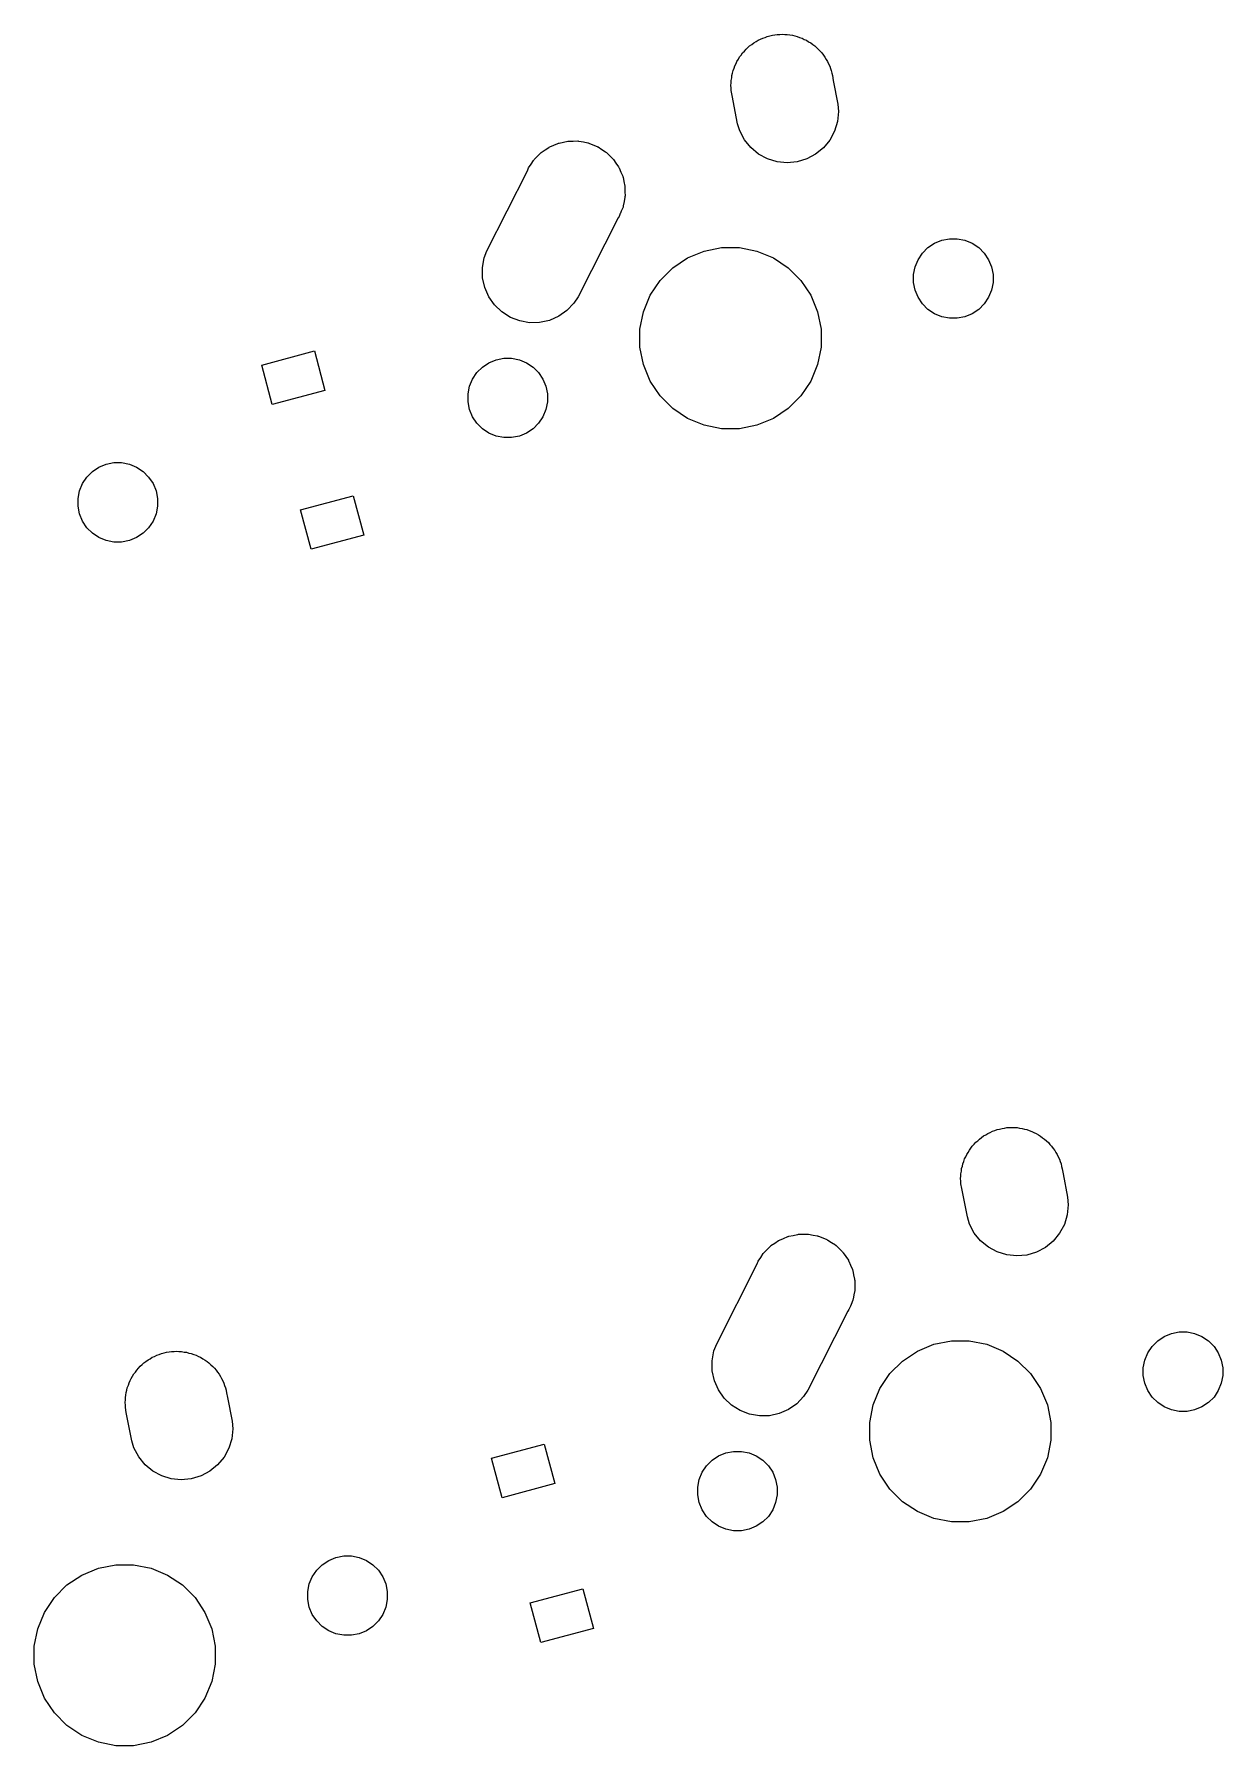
# Model space of a CAD drawing. Extents: x -26.1 to -7.5, y -7.6 to -2.3.
# Drawn here: x -12.464 to -11.433, y -3.845 to -2.361 of the extents above; entities that cross this region are included whole.
import ezdxf

# ---------------------------------------------------------------- set-up
doc = ezdxf.new("R2010")
doc.units = 0
doc.header["$MEASUREMENT"] = 0
doc.layers.add('BLACK', color=7, linetype='CONTINUOUS')

msp = doc.modelspace()

# ---------------------------------------------------------------- linework, layer by layer
at = {"layer": 'BLACK', "linetype": 'CONTINUOUS'}
for p, q in [((-11.848, -2.37571), (-11.8465, -2.37397)), ((-11.8465, -2.37397), (-11.8449, -2.37263)), ((-11.8449, -2.37263), (-11.8434, -2.37114)), ((-11.8434, -2.37114), (-11.8415, -2.36988)), ((-11.8415, -2.36988), (-11.8398, -2.36845)), ((-11.8398, -2.36845), (-11.8379, -2.36747)), ((-11.8379, -2.36747), (-11.8361, -2.36629)), ((-11.8361, -2.36629), (-11.8341, -2.36543)), ((-11.8341, -2.36543), (-11.8321, -2.36437)), ((-11.8321, -2.36437), (-11.83, -2.36376)), ((-11.83, -2.36376), (-11.8281, -2.36295)), ((-11.8281, -2.36295), (-11.8259, -2.36251)), ((-11.8259, -2.36251), (-11.8237, -2.36186)), ((-11.8237, -2.36186), (-11.8216, -2.36166)), ((-11.8216, -2.36166), (-11.8195, -2.36125)), ((-11.8195, -2.36125), (-11.8173, -2.36125)), ((-11.8173, -2.36125), (-11.815, -2.36104)), ((-11.815, -2.36104), (-11.8129, -2.36125)), ((-11.8129, -2.36125), (-11.8108, -2.36125)), ((-11.8108, -2.36125), (-11.8086, -2.36169)), ((-11.8086, -2.36169), (-11.8063, -2.36192)), ((-11.8063, -2.36192), (-11.8043, -2.36254)), ((-11.8043, -2.36254), (-11.8022, -2.36295)), ((-11.8022, -2.36295), (-11.8002, -2.36382)), ((-11.8002, -2.36382), (-11.798, -2.36448)), ((-11.798, -2.36448), (-11.7961, -2.36548)), ((-11.7961, -2.36548), (-11.7942, -2.36629)), ((-11.7942, -2.36629), (-11.7923, -2.36755)), ((-11.7923, -2.36755), (-11.7903, -2.36862)), ((-11.7903, -2.36862), (-11.7887, -2.36997)), ((-11.7887, -2.36997), (-11.7869, -2.37114)), ((-11.7869, -2.37114), (-11.7853, -2.37274)), ((-11.7853, -2.37274), (-11.7836, -2.37418)), ((-11.7836, -2.37418), (-11.7823, -2.37582)), ((-11.8569, -2.39053), (-11.8562, -2.38837)), ((-11.8562, -2.38837), (-11.8552, -2.38651)), ((-11.8552, -2.38651), (-11.8544, -2.38456)), ((-11.8544, -2.38456), (-11.8532, -2.38268)), ((-11.8532, -2.38268), (-11.8521, -2.38069)), ((-11.8521, -2.38069), (-11.8507, -2.37906)), ((-11.8507, -2.37906), (-11.8496, -2.37731)), ((-11.8496, -2.37731), (-11.848, -2.37571)), ((-11.7823, -2.37582), (-11.7808, -2.37731)), ((-11.7808, -2.37731), (-11.7795, -2.37919)), ((-11.7795, -2.37919), (-11.7781, -2.38094)), ((-11.7781, -2.38094), (-11.7771, -2.38281)), ((-11.7771, -2.38281), (-11.7759, -2.38456)), ((-11.7759, -2.38456), (-11.775, -2.38665)), ((-11.775, -2.38665), (-11.774, -2.38865)), ((-11.774, -2.38865), (-11.7734, -2.39067)), ((-11.8597, -2.40539), (-11.8595, -2.40329)), ((-11.8595, -2.40118), (-11.859, -2.39896)), ((-11.8595, -2.40329), (-11.8595, -2.40118)), ((-11.859, -2.39896), (-11.8588, -2.39671)), ((-11.8588, -2.39671), (-11.8582, -2.39469)), ((-11.8582, -2.39469), (-11.8578, -2.39262)), ((-11.8578, -2.39262), (-11.8569, -2.39053)), ((-11.7734, -2.39067), (-11.7726, -2.39262)), ((-11.7726, -2.39262), (-11.7721, -2.39484)), ((-11.7721, -2.39484), (-11.7721, -2.39491)), ((-11.7721, -2.39491), (-11.7717, -2.39696)), ((-11.7717, -2.39696), (-11.7709, -2.40118)), ((-11.7709, -2.40118), (-11.7709, -2.40126)), ((-11.7709, -2.40126), (-11.7669, -2.42165)), ((-11.8595, -2.40764), (-11.8597, -2.40539)), ((-11.8595, -2.40991), (-11.8595, -2.40764)), ((-11.8586, -2.41412), (-11.8595, -2.40991)), ((-11.8538, -2.43864), (-11.8586, -2.41412)), ((-11.7663, -2.42816), (-11.7672, -2.43684)), ((-11.7669, -2.42165), (-11.7663, -2.42816)), ((-11.8519, -2.4449), (-11.8538, -2.43864)), ((-11.8479, -2.45261), (-11.8519, -2.4449)), ((-11.7697, -2.44518), (-11.7739, -2.45286)), ((-11.7672, -2.43684), (-11.7697, -2.44518)), ((-12.0244, -2.4639), (-12.0241, -2.46357)), ((-12.0241, -2.46357), (-12.0208, -2.4614)), ((-12.0208, -2.4614), (-12.0176, -2.45918)), ((-12.0176, -2.45918), (-12.0172, -2.45899)), ((-12.0172, -2.45899), (-12.0168, -2.45872)), ((-12.0168, -2.45872), (-12.0132, -2.45723)), ((-12.0132, -2.45723), (-12.0096, -2.45567)), ((-12.0096, -2.45567), (-12.0092, -2.45556)), ((-12.0092, -2.45556), (-12.0087, -2.45538)), ((-12.0087, -2.45538), (-12.0049, -2.45462)), ((-12.0049, -2.45462), (-12.0011, -2.45378)), ((-12.0011, -2.45378), (-12.0007, -2.45377)), ((-12.0007, -2.45377), (-12.0002, -2.45368)), ((-12.0002, -2.45368), (-11.9963, -2.45368)), ((-11.9963, -2.45368), (-11.9924, -2.4536)), ((-11.9924, -2.4536), (-11.9919, -2.45368)), ((-11.9919, -2.45368), (-11.9915, -2.45368)), ((-11.9915, -2.45368), (-11.9876, -2.45444)), ((-11.9876, -2.45444), (-11.9838, -2.45511)), ((-11.9838, -2.45511), (-11.9834, -2.45529)), ((-11.9834, -2.45529), (-11.9829, -2.45538)), ((-11.9829, -2.45538), (-11.9793, -2.45687)), ((-11.9793, -2.45687), (-11.9757, -2.45828)), ((-11.9757, -2.45828), (-11.9753, -2.45854)), ((-11.9753, -2.45854), (-11.9748, -2.45872)), ((-11.9748, -2.45872), (-11.9716, -2.46088)), ((-11.9716, -2.46088), (-11.9683, -2.46297)), ((-11.9683, -2.46297), (-11.968, -2.4633)), ((-11.968, -2.4633), (-11.9676, -2.46357)), ((-11.9676, -2.46357), (-11.9648, -2.46632)), ((-11.8424, -2.45937), (-11.8479, -2.45261)), ((-11.8356, -2.46493), (-11.8424, -2.45937)), ((-11.7794, -2.45958), (-11.7862, -2.4651)), ((-11.7739, -2.45286), (-11.7794, -2.45958)), ((-12.0361, -2.47945), (-12.0351, -2.47699)), ((-12.0351, -2.47699), (-12.0329, -2.47375)), ((-12.0329, -2.47375), (-12.0308, -2.47048)), ((-12.0308, -2.47048), (-12.0305, -2.47013)), ((-12.0305, -2.47013), (-12.0302, -2.46974)), ((-12.0302, -2.46974), (-12.0275, -2.46698)), ((-12.0275, -2.46698), (-12.0248, -2.46418)), ((-12.0248, -2.46418), (-12.0244, -2.4639)), ((-11.9648, -2.46632), (-11.962, -2.46901)), ((-11.962, -2.46901), (-11.9618, -2.4694)), ((-11.9618, -2.4694), (-11.9614, -2.46974)), ((-11.9614, -2.46974), (-11.9593, -2.47297)), ((-11.9593, -2.47297), (-11.957, -2.47616)), ((-11.957, -2.47616), (-11.9568, -2.47659)), ((-11.9568, -2.47659), (-11.9566, -2.47699)), ((-11.9566, -2.47699), (-11.9551, -2.48058)), ((-11.8279, -2.46907), (-11.8356, -2.46493)), ((-11.8196, -2.47163), (-11.8279, -2.46907)), ((-11.8109, -2.47251), (-11.8196, -2.47163)), ((-11.8022, -2.47169), (-11.8109, -2.47251)), ((-11.7939, -2.46918), (-11.8022, -2.47169)), ((-11.7862, -2.4651), (-11.7939, -2.46918)), ((-12.0712, -2.54874), (-12.0361, -2.47945)), ((-11.9551, -2.48058), (-11.9535, -2.48414)), ((-11.9535, -2.48414), (-11.9534, -2.48461)), ((-11.9534, -2.48461), (-11.9532, -2.48505)), ((-11.9532, -2.48505), (-11.9525, -2.48887)), ((-11.9525, -2.48887), (-11.9516, -2.49266)), ((-11.9516, -2.49266), (-11.9516, -2.49314)), ((-11.9516, -2.49314), (-11.9515, -2.49361)), ((-11.9523, -2.50615), (-11.953, -2.50998)), ((-11.9515, -2.50233), (-11.9523, -2.50615)), ((-11.9515, -2.49361), (-11.9515, -2.4975)), ((-11.9515, -2.4975), (-11.9514, -2.50138)), ((-11.9514, -2.50138), (-11.9515, -2.50185)), ((-11.9515, -2.50185), (-11.9515, -2.50233)), ((-11.9575, -2.52037), (-11.9922, -2.58882)), ((-11.9566, -2.51895), (-11.9575, -2.52037)), ((-11.9556, -2.51649), (-11.9566, -2.51895)), ((-11.9553, -2.51607), (-11.9556, -2.51649)), ((-11.9547, -2.51448), (-11.9553, -2.51607)), ((-11.9532, -2.51089), (-11.9547, -2.51448)), ((-11.9531, -2.51042), (-11.9532, -2.51089)), ((-11.953, -2.50998), (-11.9531, -2.51042)), ((-12.0736, -2.55483), (-12.0712, -2.54874)), ((-11.8972, -2.55504), (-11.8829, -2.54913)), ((-11.8829, -2.54913), (-11.8677, -2.54611)), ((-11.8677, -2.54611), (-11.8523, -2.54611)), ((-11.8523, -2.54611), (-11.8371, -2.54913)), ((-11.8371, -2.54913), (-11.8228, -2.55504)), ((-11.6973, -2.55653), (-11.6936, -2.55089)), ((-11.6936, -2.55089), (-11.6888, -2.54609)), ((-11.6888, -2.54609), (-11.6831, -2.54232)), ((-11.6831, -2.54232), (-11.6769, -2.53972)), ((-11.6769, -2.53972), (-11.6702, -2.5384)), ((-11.6702, -2.5384), (-11.6634, -2.5384)), ((-11.6634, -2.5384), (-11.6568, -2.53972)), ((-11.6568, -2.53972), (-11.6505, -2.54232)), ((-11.6505, -2.54232), (-11.6448, -2.54609)), ((-11.6448, -2.54609), (-11.64, -2.55089)), ((-11.64, -2.55089), (-11.6363, -2.55653)), ((-12.0751, -2.56343), (-12.0736, -2.55483)), ((-12.075, -2.57215), (-12.0751, -2.56343)), ((-11.921, -2.57457), (-11.91, -2.56364)), ((-11.91, -2.56364), (-11.8972, -2.55504)), ((-11.8228, -2.55504), (-11.81, -2.56364)), ((-11.81, -2.56364), (-11.799, -2.57457)), ((-11.7013, -2.56945), (-11.6999, -2.5628)), ((-11.6999, -2.5628), (-11.6973, -2.55653)), ((-11.6363, -2.55653), (-11.6337, -2.5628)), ((-11.6337, -2.5628), (-11.6324, -2.56945)), ((-12.0731, -2.58067), (-12.075, -2.57215)), ((-12.0696, -2.58865), (-12.0731, -2.58067)), ((-11.9296, -2.58743), (-11.921, -2.57457)), ((-11.799, -2.57457), (-11.7904, -2.58743)), ((-11.7013, -2.57624), (-11.7013, -2.56945)), ((-11.6999, -2.58289), (-11.7013, -2.57624)), ((-11.6324, -2.57624), (-11.6337, -2.58289)), ((-11.6324, -2.56945), (-11.6324, -2.57624)), ((-12.0646, -2.5958), (-12.0696, -2.58865)), ((-12.0583, -2.60184), (-12.0646, -2.5958)), ((-11.9958, -2.59433), (-12.0018, -2.60063)), ((-11.9922, -2.58882), (-11.9958, -2.59433)), ((-11.9355, -2.60171), (-11.9296, -2.58743)), ((-11.7904, -2.58743), (-11.7845, -2.60171)), ((-11.6973, -2.58916), (-11.6999, -2.58289)), ((-11.6936, -2.59481), (-11.6973, -2.58916)), ((-11.6888, -2.5996), (-11.6936, -2.59481)), ((-11.64, -2.59481), (-11.6448, -2.5996)), ((-11.6363, -2.58916), (-11.64, -2.59481)), ((-11.6337, -2.58289), (-11.6363, -2.58916)), ((-12.0509, -2.60653), (-12.0583, -2.60184)), ((-12.0428, -2.6097), (-12.0509, -2.60653)), ((-12.0342, -2.61121), (-12.0428, -2.6097)), ((-12.0255, -2.61103), (-12.0342, -2.61121)), ((-12.0169, -2.60914), (-12.0255, -2.61103)), ((-12.0089, -2.60563), (-12.0169, -2.60914)), ((-12.0018, -2.60063), (-12.0089, -2.60563)), ((-11.9385, -2.61688), (-11.9355, -2.60171)), ((-11.7845, -2.60171), (-11.7815, -2.61688)), ((-11.6831, -2.60337), (-11.6888, -2.5996)), ((-11.6769, -2.60597), (-11.6831, -2.60337)), ((-11.6702, -2.6073), (-11.6769, -2.60597)), ((-11.6634, -2.6073), (-11.6702, -2.6073)), ((-11.6568, -2.60597), (-11.6634, -2.6073)), ((-11.6505, -2.60337), (-11.6568, -2.60597)), ((-11.6448, -2.5996), (-11.6505, -2.60337)), ((-11.9385, -2.63234), (-11.9385, -2.61688)), ((-11.7815, -2.61688), (-11.7815, -2.63234)), ((-12.2664, -2.64792), (-12.2208, -2.63569)), ((-12.2208, -2.63569), (-12.2116, -2.66992)), ((-11.9355, -2.64751), (-11.9385, -2.63234)), ((-11.7815, -2.63234), (-11.7845, -2.64751)), ((-12.2573, -2.68215), (-12.2664, -2.64792)), ((-12.0837, -2.66006), (-12.0799, -2.65441)), ((-12.0799, -2.65441), (-12.0751, -2.64962)), ((-12.0751, -2.64962), (-12.0695, -2.64585)), ((-12.0695, -2.64585), (-12.0632, -2.64325)), ((-12.0632, -2.64325), (-12.0566, -2.64193)), ((-12.0566, -2.64193), (-12.0498, -2.64193)), ((-12.0498, -2.64193), (-12.0431, -2.64325)), ((-12.0431, -2.64325), (-12.0369, -2.64585)), ((-12.0369, -2.64585), (-12.0312, -2.64962)), ((-12.0312, -2.64962), (-12.0264, -2.65441)), ((-12.0264, -2.65441), (-12.0226, -2.66006)), ((-11.9296, -2.66179), (-11.9355, -2.64751)), ((-11.7845, -2.64751), (-11.7904, -2.66179)), ((-12.2116, -2.66992), (-12.2573, -2.68215)), ((-12.0876, -2.67298), (-12.0863, -2.66633)), ((-12.0863, -2.66633), (-12.0837, -2.66006)), ((-12.0226, -2.66006), (-12.0201, -2.66633)), ((-12.0201, -2.66633), (-12.0187, -2.67298)), ((-11.921, -2.67465), (-11.9296, -2.66179)), ((-11.7904, -2.66179), (-11.799, -2.67465)), ((-12.0876, -2.67977), (-12.0876, -2.67298)), ((-12.0863, -2.68642), (-12.0876, -2.67977)), ((-12.0187, -2.67977), (-12.0201, -2.68642)), ((-12.0187, -2.67298), (-12.0187, -2.67977)), ((-11.91, -2.68558), (-11.921, -2.67465)), ((-11.8972, -2.69418), (-11.91, -2.68558)), ((-11.81, -2.68558), (-11.8228, -2.69418)), ((-11.799, -2.67465), (-11.81, -2.68558)), ((-12.0837, -2.69269), (-12.0863, -2.68642)), ((-12.0799, -2.69833), (-12.0837, -2.69269)), ((-12.0751, -2.70313), (-12.0799, -2.69833)), ((-12.0264, -2.69833), (-12.0312, -2.70313)), ((-12.0226, -2.69269), (-12.0264, -2.69833)), ((-12.0201, -2.68642), (-12.0226, -2.69269)), ((-11.8829, -2.70009), (-11.8972, -2.69418)), ((-11.8677, -2.70311), (-11.8829, -2.70009)), ((-11.8371, -2.70009), (-11.8523, -2.70311)), ((-11.8228, -2.69418), (-11.8371, -2.70009)), ((-12.0695, -2.7069), (-12.0751, -2.70313)), ((-12.0632, -2.7095), (-12.0695, -2.7069)), ((-12.0566, -2.71082), (-12.0632, -2.7095)), ((-12.0498, -2.71082), (-12.0566, -2.71082)), ((-12.0431, -2.7095), (-12.0498, -2.71082)), ((-12.0369, -2.7069), (-12.0431, -2.7095)), ((-12.0312, -2.70313), (-12.0369, -2.7069)), ((-11.8523, -2.70311), (-11.8677, -2.70311)), ((-12.4218, -2.75064), (-12.418, -2.745)), ((-12.418, -2.745), (-12.4132, -2.7402)), ((-12.4132, -2.7402), (-12.4076, -2.73643)), ((-12.4076, -2.73643), (-12.4013, -2.73384)), ((-12.4013, -2.73384), (-12.3946, -2.73251)), ((-12.3946, -2.73251), (-12.3879, -2.73251)), ((-12.3879, -2.73251), (-12.3812, -2.73384)), ((-12.3812, -2.73384), (-12.3749, -2.73643)), ((-12.3749, -2.73643), (-12.3693, -2.7402)), ((-12.3693, -2.7402), (-12.3645, -2.745)), ((-12.3645, -2.745), (-12.3607, -2.75064)), ((-12.4257, -2.76357), (-12.4244, -2.75691)), ((-12.4244, -2.75691), (-12.4218, -2.75064)), ((-12.3607, -2.75064), (-12.3581, -2.75691)), ((-12.3581, -2.75691), (-12.3568, -2.76357)), ((-12.4257, -2.77035), (-12.4257, -2.76357)), ((-12.4244, -2.77701), (-12.4257, -2.77035)), ((-12.3568, -2.77035), (-12.3581, -2.77701)), ((-12.3568, -2.76357), (-12.3568, -2.77035)), ((-12.2328, -2.77342), (-12.1872, -2.76119)), ((-12.2236, -2.80764), (-12.2328, -2.77342)), ((-12.1872, -2.76119), (-12.178, -2.79541)), ((-12.4218, -2.78328), (-12.4244, -2.77701)), ((-12.418, -2.78892), (-12.4218, -2.78328)), ((-12.4132, -2.79372), (-12.418, -2.78892)), ((-12.3645, -2.78892), (-12.3693, -2.79372)), ((-12.3607, -2.78328), (-12.3645, -2.78892)), ((-12.3581, -2.77701), (-12.3607, -2.78328)), ((-12.4076, -2.79749), (-12.4132, -2.79372)), ((-12.4013, -2.80009), (-12.4076, -2.79749)), ((-12.3946, -2.80141), (-12.4013, -2.80009)), ((-12.3879, -2.80141), (-12.3946, -2.80141)), ((-12.3812, -2.80009), (-12.3879, -2.80141)), ((-12.3749, -2.79749), (-12.3812, -2.80009)), ((-12.3693, -2.79372), (-12.3749, -2.79749)), ((-12.178, -2.79541), (-12.2236, -2.80764)), ((-11.6224, -3.30957), (-11.6203, -3.30916)), ((-11.6203, -3.30916), (-11.6181, -3.30916)), ((-11.6181, -3.30916), (-11.6158, -3.30894)), ((-11.6158, -3.30894), (-11.6137, -3.30916)), ((-11.6137, -3.30916), (-11.6116, -3.30916)), ((-11.6116, -3.30916), (-11.6094, -3.3096)), ((-11.6504, -3.32521), (-11.6488, -3.32361)), ((-11.6488, -3.32361), (-11.6473, -3.32187)), ((-11.6473, -3.32187), (-11.6457, -3.32054)), ((-11.6457, -3.32054), (-11.6442, -3.31905)), ((-11.6442, -3.31905), (-11.6423, -3.31779)), ((-11.6423, -3.31779), (-11.6406, -3.31636)), ((-11.6406, -3.31636), (-11.6387, -3.31537)), ((-11.6387, -3.31537), (-11.6369, -3.3142)), ((-11.6369, -3.3142), (-11.6349, -3.31333)), ((-11.6349, -3.31333), (-11.6329, -3.31227)), ((-11.6329, -3.31227), (-11.6308, -3.31167)), ((-11.6308, -3.31167), (-11.6289, -3.31086)), ((-11.6289, -3.31086), (-11.6267, -3.31042)), ((-11.6267, -3.31042), (-11.6245, -3.30977)), ((-11.6245, -3.30977), (-11.6224, -3.30957)), ((-11.6094, -3.3096), (-11.6071, -3.30983)), ((-11.6071, -3.30983), (-11.6051, -3.31045)), ((-11.6051, -3.31045), (-11.603, -3.31086)), ((-11.603, -3.31086), (-11.601, -3.31173)), ((-11.601, -3.31173), (-11.5988, -3.31239)), ((-11.5988, -3.31239), (-11.5969, -3.31339)), ((-11.5969, -3.31339), (-11.595, -3.3142)), ((-11.595, -3.3142), (-11.5931, -3.31545)), ((-11.5931, -3.31545), (-11.5911, -3.31653)), ((-11.5911, -3.31653), (-11.5895, -3.31787)), ((-11.5895, -3.31787), (-11.5877, -3.31905)), ((-11.5877, -3.31905), (-11.5861, -3.32064)), ((-11.5861, -3.32064), (-11.5844, -3.32209)), ((-11.5844, -3.32209), (-11.5831, -3.32372)), ((-11.5831, -3.32372), (-11.5816, -3.32521)), ((-11.6586, -3.34053), (-11.6577, -3.33844)), ((-11.6577, -3.33844), (-11.657, -3.33628)), ((-11.657, -3.33628), (-11.656, -3.33442)), ((-11.656, -3.33442), (-11.6552, -3.33247)), ((-11.6552, -3.33247), (-11.654, -3.33059)), ((-11.654, -3.33059), (-11.6529, -3.3286)), ((-11.6529, -3.3286), (-11.6515, -3.32697)), ((-11.6515, -3.32697), (-11.6504, -3.32521)), ((-11.5816, -3.32521), (-11.5803, -3.3271)), ((-11.5803, -3.3271), (-11.5789, -3.32885)), ((-11.5789, -3.32885), (-11.5779, -3.33071)), ((-11.5779, -3.33071), (-11.5767, -3.33247)), ((-11.5767, -3.33247), (-11.5758, -3.33456)), ((-11.5758, -3.33456), (-11.5748, -3.33656)), ((-11.5748, -3.33656), (-11.5742, -3.33858)), ((-11.5742, -3.33858), (-11.5734, -3.34053)), ((-11.6605, -3.3533), (-11.6603, -3.3512)), ((-11.6603, -3.35555), (-11.6605, -3.3533)), ((-11.6603, -3.34909), (-11.6598, -3.34687)), ((-11.6603, -3.3512), (-11.6603, -3.34909)), ((-11.6598, -3.34687), (-11.6596, -3.34462)), ((-11.6596, -3.34462), (-11.659, -3.3426)), ((-11.659, -3.3426), (-11.6586, -3.34053)), ((-11.5734, -3.34053), (-11.5729, -3.34275)), ((-11.5729, -3.34275), (-11.5729, -3.34282)), ((-11.5729, -3.34282), (-11.5725, -3.34487)), ((-11.5725, -3.34487), (-11.5717, -3.34909)), ((-11.5717, -3.34909), (-11.5717, -3.34916)), ((-11.5717, -3.34916), (-11.5677, -3.36956)), ((-11.6603, -3.35781), (-11.6603, -3.35555)), ((-11.6594, -3.36202), (-11.6603, -3.35781)), ((-11.6546, -3.38654), (-11.6594, -3.36202)), ((-11.5671, -3.37606), (-11.568, -3.38474)), ((-11.5677, -3.36956), (-11.5671, -3.37606)), ((-11.6528, -3.3928), (-11.6546, -3.38654)), ((-11.6487, -3.40051), (-11.6528, -3.3928)), ((-11.5705, -3.39308), (-11.5747, -3.40076)), ((-11.568, -3.38474), (-11.5705, -3.39308)), ((-11.8283, -3.41489), (-11.8256, -3.41208)), ((-11.8256, -3.41208), (-11.8252, -3.41181)), ((-11.8252, -3.41181), (-11.8249, -3.41147)), ((-11.8249, -3.41147), (-11.8216, -3.40931)), ((-11.8216, -3.40931), (-11.8184, -3.40708)), ((-11.8184, -3.40708), (-11.818, -3.40689)), ((-11.818, -3.40689), (-11.8176, -3.40663)), ((-11.8176, -3.40663), (-11.814, -3.40514)), ((-11.814, -3.40514), (-11.8104, -3.40357)), ((-11.8104, -3.40357), (-11.81, -3.40347)), ((-11.81, -3.40347), (-11.8095, -3.40329)), ((-11.8095, -3.40329), (-11.8057, -3.40253)), ((-11.8057, -3.40253), (-11.8019, -3.40169)), ((-11.8019, -3.40169), (-11.8015, -3.40168)), ((-11.8015, -3.40168), (-11.801, -3.40158)), ((-11.801, -3.40158), (-11.7971, -3.40158)), ((-11.7971, -3.40158), (-11.7932, -3.4015)), ((-11.7932, -3.4015), (-11.7927, -3.40158)), ((-11.7927, -3.40158), (-11.7923, -3.40158)), ((-11.7923, -3.40158), (-11.7884, -3.40234)), ((-11.7884, -3.40234), (-11.7846, -3.40302)), ((-11.7846, -3.40302), (-11.7842, -3.40319)), ((-11.7842, -3.40319), (-11.7837, -3.40329)), ((-11.7837, -3.40329), (-11.7801, -3.40478)), ((-11.7801, -3.40478), (-11.7765, -3.40619)), ((-11.7765, -3.40619), (-11.7761, -3.40644)), ((-11.7761, -3.40644), (-11.7756, -3.40663)), ((-11.7756, -3.40663), (-11.7724, -3.40879)), ((-11.7724, -3.40879), (-11.7691, -3.41088)), ((-11.7691, -3.41088), (-11.7688, -3.41121)), ((-11.7688, -3.41121), (-11.7684, -3.41147)), ((-11.7684, -3.41147), (-11.7656, -3.41422)), ((-11.6432, -3.40728), (-11.6487, -3.40051)), ((-11.6364, -3.41283), (-11.6432, -3.40728)), ((-11.6287, -3.41697), (-11.6364, -3.41283)), ((-11.587, -3.413), (-11.5947, -3.41709)), ((-11.5802, -3.40749), (-11.587, -3.413)), ((-11.5747, -3.40076), (-11.5802, -3.40749)), ((-11.872, -3.49665), (-11.8369, -3.42735)), ((-11.8369, -3.42735), (-11.8359, -3.4249)), ((-11.8359, -3.4249), (-11.8337, -3.42166)), ((-11.8337, -3.42166), (-11.8316, -3.41838)), ((-11.8316, -3.41838), (-11.8313, -3.41804)), ((-11.8313, -3.41804), (-11.831, -3.41764)), ((-11.831, -3.41764), (-11.8283, -3.41489)), ((-11.7656, -3.41422), (-11.7628, -3.41691)), ((-11.7628, -3.41691), (-11.7626, -3.4173)), ((-11.7626, -3.4173), (-11.7622, -3.41764)), ((-11.7622, -3.41764), (-11.7601, -3.42088)), ((-11.7601, -3.42088), (-11.7578, -3.42406)), ((-11.7578, -3.42406), (-11.7576, -3.4245)), ((-11.7576, -3.4245), (-11.7574, -3.4249)), ((-11.7574, -3.4249), (-11.7559, -3.42849)), ((-11.6204, -3.41953), (-11.6287, -3.41697)), ((-11.6117, -3.42042), (-11.6204, -3.41953)), ((-11.603, -3.41959), (-11.6117, -3.42042)), ((-11.5947, -3.41709), (-11.603, -3.41959)), ((-11.7559, -3.42849), (-11.7543, -3.43205)), ((-11.7543, -3.43205), (-11.7542, -3.43252)), ((-11.7542, -3.43252), (-11.754, -3.43296)), ((-11.754, -3.43296), (-11.7533, -3.43677)), ((-11.7533, -3.43677), (-11.7524, -3.44057)), ((-11.7524, -3.44057), (-11.7524, -3.44104)), ((-11.7524, -3.44104), (-11.7523, -3.44151)), ((-11.7523, -3.44151), (-11.7523, -3.4454)), ((-11.7538, -3.45788), (-11.7539, -3.45833)), ((-11.7531, -3.45405), (-11.7538, -3.45788)), ((-11.7523, -3.45024), (-11.7531, -3.45405)), ((-11.7523, -3.4454), (-11.7522, -3.44929)), ((-11.7522, -3.44929), (-11.7523, -3.44976)), ((-11.7523, -3.44976), (-11.7523, -3.45024)), ((-11.7583, -3.46828), (-11.793, -3.53673)), ((-11.7574, -3.46686), (-11.7583, -3.46828)), ((-11.7564, -3.4644), (-11.7574, -3.46686)), ((-11.7561, -3.46397), (-11.7564, -3.4644)), ((-11.7555, -3.46239), (-11.7561, -3.46397)), ((-11.754, -3.45879), (-11.7555, -3.46239)), ((-11.7539, -3.45833), (-11.754, -3.45879)), ((-11.4777, -3.48763), (-11.471, -3.4863)), ((-11.471, -3.4863), (-11.4642, -3.4863)), ((-11.4642, -3.4863), (-11.4576, -3.48763)), ((-11.8744, -3.50274), (-11.872, -3.49665)), ((-11.698, -3.50295), (-11.6837, -3.49703)), ((-11.6837, -3.49703), (-11.6685, -3.49402)), ((-11.6685, -3.49402), (-11.6531, -3.49402)), ((-11.6531, -3.49402), (-11.6379, -3.49703)), ((-11.6379, -3.49703), (-11.6236, -3.50295)), ((-11.4981, -3.50443), (-11.4944, -3.49879)), ((-11.4944, -3.49879), (-11.4896, -3.49399)), ((-11.4896, -3.49399), (-11.4839, -3.49022)), ((-11.4839, -3.49022), (-11.4777, -3.48763)), ((-11.4576, -3.48763), (-11.4513, -3.49022)), ((-11.4513, -3.49022), (-11.4456, -3.49399)), ((-11.4456, -3.49399), (-11.4408, -3.49879)), ((-11.4408, -3.49879), (-11.4371, -3.50443)), ((-12.3732, -3.51773), (-12.3718, -3.51599)), ((-12.3718, -3.51599), (-12.3701, -3.51465)), ((-12.3701, -3.51465), (-12.3686, -3.51316)), ((-12.3686, -3.51316), (-12.3668, -3.5119)), ((-12.3668, -3.5119), (-12.365, -3.51047)), ((-12.365, -3.51047), (-12.3631, -3.50949)), ((-12.3631, -3.50949), (-12.3614, -3.50831)), ((-12.3614, -3.50831), (-12.3593, -3.50745)), ((-12.3593, -3.50745), (-12.3573, -3.50639)), ((-12.3573, -3.50639), (-12.3553, -3.50578)), ((-12.3553, -3.50578), (-12.3533, -3.50497)), ((-12.3533, -3.50497), (-12.3511, -3.50453)), ((-12.3511, -3.50453), (-12.3489, -3.50388)), ((-12.3489, -3.50388), (-12.3468, -3.50368)), ((-12.3468, -3.50368), (-12.3448, -3.50327)), ((-12.3448, -3.50327), (-12.3425, -3.50327)), ((-12.3425, -3.50327), (-12.3403, -3.50306)), ((-12.3403, -3.50306), (-12.3382, -3.50327)), ((-12.3382, -3.50327), (-12.336, -3.50327)), ((-12.336, -3.50327), (-12.3338, -3.50371)), ((-12.3338, -3.50371), (-12.3316, -3.50394)), ((-12.3316, -3.50394), (-12.3296, -3.50456)), ((-12.3296, -3.50456), (-12.3275, -3.50497)), ((-12.3275, -3.50497), (-12.3254, -3.50584)), ((-12.3254, -3.50584), (-12.3232, -3.5065)), ((-12.3232, -3.5065), (-12.3214, -3.5075)), ((-12.3214, -3.5075), (-12.3194, -3.50831)), ((-12.3194, -3.50831), (-12.3175, -3.50957)), ((-12.3175, -3.50957), (-12.3156, -3.51064)), ((-12.3156, -3.51064), (-12.3139, -3.51199)), ((-12.3139, -3.51199), (-12.3122, -3.51316)), ((-12.3122, -3.51316), (-12.3106, -3.51476)), ((-12.3106, -3.51476), (-12.3088, -3.5162)), ((-12.3088, -3.5162), (-12.3075, -3.51784)), ((-11.8759, -3.51133), (-11.8744, -3.50274)), ((-11.8758, -3.52005), (-11.8759, -3.51133)), ((-11.7218, -3.52247), (-11.7108, -3.51154)), ((-11.7108, -3.51154), (-11.698, -3.50295)), ((-11.6236, -3.50295), (-11.6108, -3.51154)), ((-11.6108, -3.51154), (-11.5998, -3.52247)), ((-11.5021, -3.51736), (-11.5007, -3.5107)), ((-11.5007, -3.5107), (-11.4981, -3.50443)), ((-11.4371, -3.50443), (-11.4345, -3.5107)), ((-11.4345, -3.5107), (-11.4332, -3.51736)), ((-12.3821, -3.53255), (-12.3815, -3.53039)), ((-12.3815, -3.53039), (-12.3805, -3.52853)), ((-12.3805, -3.52853), (-12.3797, -3.52658)), ((-12.3797, -3.52658), (-12.3784, -3.5247)), ((-12.3784, -3.5247), (-12.3773, -3.52271)), ((-12.3773, -3.52271), (-12.376, -3.52108)), ((-12.376, -3.52108), (-12.3748, -3.51933)), ((-12.3748, -3.51933), (-12.3732, -3.51773)), ((-12.3075, -3.51784), (-12.306, -3.51933)), ((-12.306, -3.51933), (-12.3047, -3.52121)), ((-12.3047, -3.52121), (-12.3033, -3.52296)), ((-12.3033, -3.52296), (-12.3023, -3.52483)), ((-12.3023, -3.52483), (-12.3012, -3.52658)), ((-12.3012, -3.52658), (-12.3003, -3.52867)), ((-12.3003, -3.52867), (-12.2992, -3.53067)), ((-12.2992, -3.53067), (-12.2986, -3.53269)), ((-11.8739, -3.52857), (-11.8758, -3.52005)), ((-11.8704, -3.53656), (-11.8739, -3.52857)), ((-11.7304, -3.53533), (-11.7218, -3.52247)), ((-11.5998, -3.52247), (-11.5912, -3.53533)), ((-11.5021, -3.52414), (-11.5021, -3.51736)), ((-11.5007, -3.5308), (-11.5021, -3.52414)), ((-11.4981, -3.53707), (-11.5007, -3.5308)), ((-11.4345, -3.5308), (-11.4371, -3.53707)), ((-11.4332, -3.52414), (-11.4345, -3.5308)), ((-11.4332, -3.51736), (-11.4332, -3.52414)), ((-12.3849, -3.54741), (-12.3847, -3.54531)), ((-12.3847, -3.5432), (-12.3843, -3.54098)), ((-12.3847, -3.54531), (-12.3847, -3.5432)), ((-12.3843, -3.54098), (-12.384, -3.53873)), ((-12.384, -3.53873), (-12.3834, -3.53671)), ((-12.3834, -3.53671), (-12.383, -3.53464)), ((-12.383, -3.53464), (-12.3821, -3.53255)), ((-12.2986, -3.53269), (-12.2978, -3.53464)), ((-12.2978, -3.53464), (-12.2974, -3.53686)), ((-12.2974, -3.53686), (-12.2974, -3.53693)), ((-12.2974, -3.53693), (-12.297, -3.53898)), ((-12.297, -3.53898), (-12.2961, -3.5432)), ((-12.2961, -3.5432), (-12.2961, -3.54328)), ((-12.2961, -3.54328), (-12.2921, -3.56367)), ((-11.8654, -3.54371), (-11.8704, -3.53656)), ((-11.8591, -3.54974), (-11.8654, -3.54371)), ((-11.7966, -3.54224), (-11.8026, -3.54854)), ((-11.793, -3.53673), (-11.7966, -3.54224)), ((-11.7363, -3.54962), (-11.7304, -3.53533)), ((-11.5912, -3.53533), (-11.5853, -3.54962)), ((-11.4944, -3.54271), (-11.4981, -3.53707)), ((-11.4896, -3.54751), (-11.4944, -3.54271)), ((-11.4408, -3.54271), (-11.4456, -3.54751)), ((-11.4371, -3.53707), (-11.4408, -3.54271)), ((-12.3847, -3.54966), (-12.3849, -3.54741)), ((-12.3847, -3.55192), (-12.3847, -3.54966)), ((-12.3839, -3.55614), (-12.3847, -3.55192)), ((-12.3791, -3.58065), (-12.3839, -3.55614)), ((-11.8517, -3.55444), (-11.8591, -3.54974)), ((-11.8436, -3.5576), (-11.8517, -3.55444)), ((-11.835, -3.55912), (-11.8436, -3.5576)), ((-11.8263, -3.55893), (-11.835, -3.55912)), ((-11.8177, -3.55705), (-11.8263, -3.55893)), ((-11.8097, -3.55354), (-11.8177, -3.55705)), ((-11.8026, -3.54854), (-11.8097, -3.55354)), ((-11.7393, -3.56478), (-11.7363, -3.54962)), ((-11.5853, -3.54962), (-11.5823, -3.56478)), ((-11.4839, -3.55128), (-11.4896, -3.54751)), ((-11.4777, -3.55388), (-11.4839, -3.55128)), ((-11.471, -3.5552), (-11.4777, -3.55388)), ((-11.4642, -3.5552), (-11.471, -3.5552)), ((-11.4576, -3.55388), (-11.4642, -3.5552)), ((-11.4513, -3.55128), (-11.4576, -3.55388)), ((-11.4456, -3.54751), (-11.4513, -3.55128)), ((-12.2915, -3.57018), (-12.2924, -3.57886)), ((-12.2921, -3.56367), (-12.2915, -3.57018)), ((-11.7393, -3.58025), (-11.7393, -3.56478)), ((-11.5823, -3.56478), (-11.5823, -3.58025)), ((-12.3772, -3.58692), (-12.3791, -3.58065)), ((-12.3731, -3.59463), (-12.3772, -3.58692)), ((-12.295, -3.5872), (-12.2991, -3.59488)), ((-12.2924, -3.57886), (-12.295, -3.5872)), ((-12.0672, -3.59583), (-12.0216, -3.5836)), ((-12.0216, -3.5836), (-12.0124, -3.61782)), ((-11.8703, -3.59375), (-11.864, -3.59115)), ((-11.864, -3.59115), (-11.8574, -3.58983)), ((-11.8574, -3.58983), (-11.8506, -3.58983)), ((-11.8506, -3.58983), (-11.8439, -3.59115)), ((-11.8439, -3.59115), (-11.8377, -3.59375)), ((-11.7363, -3.59541), (-11.7393, -3.58025)), ((-11.5823, -3.58025), (-11.5853, -3.59541)), ((-12.3676, -3.60139), (-12.3731, -3.59463)), ((-12.3609, -3.60695), (-12.3676, -3.60139)), ((-12.3047, -3.6016), (-12.3114, -3.60712)), ((-12.2991, -3.59488), (-12.3047, -3.6016)), ((-12.0581, -3.63005), (-12.0672, -3.59583)), ((-11.8845, -3.60796), (-11.8807, -3.60232)), ((-11.8807, -3.60232), (-11.8759, -3.59752)), ((-11.8759, -3.59752), (-11.8703, -3.59375)), ((-11.8377, -3.59375), (-11.832, -3.59752)), ((-11.832, -3.59752), (-11.8272, -3.60232)), ((-11.8272, -3.60232), (-11.8234, -3.60796)), ((-11.7304, -3.6097), (-11.7363, -3.59541)), ((-11.5853, -3.59541), (-11.5912, -3.6097)), ((-12.3532, -3.61109), (-12.3609, -3.60695)), ((-12.3449, -3.61365), (-12.3532, -3.61109)), ((-12.3362, -3.61453), (-12.3449, -3.61365)), ((-12.3275, -3.61371), (-12.3362, -3.61453)), ((-12.3191, -3.6112), (-12.3275, -3.61371)), ((-12.3114, -3.60712), (-12.3191, -3.6112)), ((-12.0124, -3.61782), (-12.0581, -3.63005)), ((-11.8884, -3.62089), (-11.8871, -3.61423)), ((-11.8884, -3.62767), (-11.8884, -3.62089)), ((-11.8871, -3.61423), (-11.8845, -3.60796)), ((-11.8234, -3.60796), (-11.8209, -3.61423)), ((-11.8209, -3.61423), (-11.8195, -3.62089)), ((-11.8195, -3.62089), (-11.8195, -3.62767)), ((-11.7218, -3.62256), (-11.7304, -3.6097)), ((-11.5912, -3.6097), (-11.5998, -3.62256)), ((-11.8871, -3.63433), (-11.8884, -3.62767)), ((-11.8845, -3.6406), (-11.8871, -3.63433)), ((-11.8209, -3.63433), (-11.8234, -3.6406)), ((-11.8195, -3.62767), (-11.8209, -3.63433)), ((-11.7108, -3.63349), (-11.7218, -3.62256)), ((-11.698, -3.64208), (-11.7108, -3.63349)), ((-11.6108, -3.63349), (-11.6236, -3.64208)), ((-11.5998, -3.62256), (-11.6108, -3.63349)), ((-11.8807, -3.64624), (-11.8845, -3.6406)), ((-11.8759, -3.65104), (-11.8807, -3.64624)), ((-11.8272, -3.64624), (-11.832, -3.65104)), ((-11.8234, -3.6406), (-11.8272, -3.64624)), ((-11.6837, -3.648), (-11.698, -3.64208)), ((-11.6685, -3.65102), (-11.6837, -3.648)), ((-11.6379, -3.648), (-11.6531, -3.65102)), ((-11.6236, -3.64208), (-11.6379, -3.648)), ((-11.8703, -3.65481), (-11.8759, -3.65104)), ((-11.864, -3.6574), (-11.8703, -3.65481)), ((-11.8574, -3.65873), (-11.864, -3.6574)), ((-11.8506, -3.65873), (-11.8574, -3.65873)), ((-11.8439, -3.6574), (-11.8506, -3.65873)), ((-11.8377, -3.65481), (-11.8439, -3.6574)), ((-11.832, -3.65104), (-11.8377, -3.65481)), ((-11.6531, -3.65102), (-11.6685, -3.65102)), ((-12.2021, -3.68174), (-12.1954, -3.68042)), ((-12.1954, -3.68042), (-12.1887, -3.68042)), ((-12.1887, -3.68042), (-12.182, -3.68174)), ((-12.4224, -3.69706), (-12.4081, -3.69115)), ((-12.4081, -3.69115), (-12.393, -3.68813)), ((-12.393, -3.68813), (-12.3775, -3.68813)), ((-12.3775, -3.68813), (-12.3623, -3.69115)), ((-12.3623, -3.69115), (-12.3481, -3.69706)), ((-12.2226, -3.69855), (-12.2188, -3.69291)), ((-12.2188, -3.69291), (-12.214, -3.68811)), ((-12.214, -3.68811), (-12.2084, -3.68434)), ((-12.2084, -3.68434), (-12.2021, -3.68174)), ((-12.182, -3.68174), (-12.1757, -3.68434)), ((-12.1757, -3.68434), (-12.1701, -3.68811)), ((-12.1701, -3.68811), (-12.1653, -3.69291)), ((-12.1653, -3.69291), (-12.1615, -3.69855)), ((-12.4462, -3.71659), (-12.4353, -3.70565)), ((-12.4353, -3.70565), (-12.4224, -3.69706)), ((-12.3481, -3.69706), (-12.3352, -3.70565)), ((-12.3352, -3.70565), (-12.3243, -3.71659)), ((-12.2265, -3.71147), (-12.2252, -3.70482)), ((-12.2252, -3.70482), (-12.2226, -3.69855)), ((-12.1615, -3.69855), (-12.1589, -3.70482)), ((-12.1589, -3.70482), (-12.1576, -3.71147)), ((-12.0336, -3.72132), (-11.988, -3.70909)), ((-11.988, -3.70909), (-11.9788, -3.74332)), ((-12.4548, -3.72945), (-12.4462, -3.71659)), ((-12.3243, -3.71659), (-12.3157, -3.72945)), ((-12.2265, -3.71826), (-12.2265, -3.71147)), ((-12.2252, -3.72491), (-12.2265, -3.71826)), ((-12.2226, -3.73118), (-12.2252, -3.72491)), ((-12.1589, -3.72491), (-12.1615, -3.73118)), ((-12.1576, -3.71826), (-12.1589, -3.72491)), ((-12.1576, -3.71147), (-12.1576, -3.71826)), ((-12.0244, -3.75555), (-12.0336, -3.72132)), ((-12.4607, -3.74373), (-12.4548, -3.72945)), ((-12.3157, -3.72945), (-12.3098, -3.74373)), ((-12.2188, -3.73683), (-12.2226, -3.73118)), ((-12.214, -3.74162), (-12.2188, -3.73683)), ((-12.1653, -3.73683), (-12.1701, -3.74162)), ((-12.1615, -3.73118), (-12.1653, -3.73683)), ((-12.4637, -3.7589), (-12.4607, -3.74373)), ((-12.3098, -3.74373), (-12.3067, -3.7589)), ((-12.2084, -3.74539), (-12.214, -3.74162)), ((-12.2021, -3.74799), (-12.2084, -3.74539)), ((-12.1954, -3.74931), (-12.2021, -3.74799)), ((-12.1887, -3.74931), (-12.1954, -3.74931)), ((-12.182, -3.74799), (-12.1887, -3.74931)), ((-12.1757, -3.74539), (-12.182, -3.74799)), ((-12.1701, -3.74162), (-12.1757, -3.74539)), ((-11.9788, -3.74332), (-12.0244, -3.75555)), ((-12.4637, -3.77436), (-12.4637, -3.7589)), ((-12.3067, -3.7589), (-12.3067, -3.77436)), ((-12.4607, -3.78953), (-12.4637, -3.77436)), ((-12.3067, -3.77436), (-12.3098, -3.78953)), ((-12.4548, -3.80381), (-12.4607, -3.78953)), ((-12.3098, -3.78953), (-12.3157, -3.80381)), ((-12.4462, -3.81667), (-12.4548, -3.80381)), ((-12.3157, -3.80381), (-12.3243, -3.81667)), ((-12.4353, -3.8276), (-12.4462, -3.81667)), ((-12.4224, -3.8362), (-12.4353, -3.8276)), ((-12.3352, -3.8276), (-12.3481, -3.8362)), ((-12.3243, -3.81667), (-12.3352, -3.8276)), ((-12.4081, -3.84211), (-12.4224, -3.8362)), ((-12.393, -3.84513), (-12.4081, -3.84211)), ((-12.3623, -3.84211), (-12.3775, -3.84513)), ((-12.3481, -3.8362), (-12.3623, -3.84211)), ((-12.3775, -3.84513), (-12.393, -3.84513))]:
    msp.add_line(p, q, dxfattribs=at)

doc.saveas('drawing.dxf')
